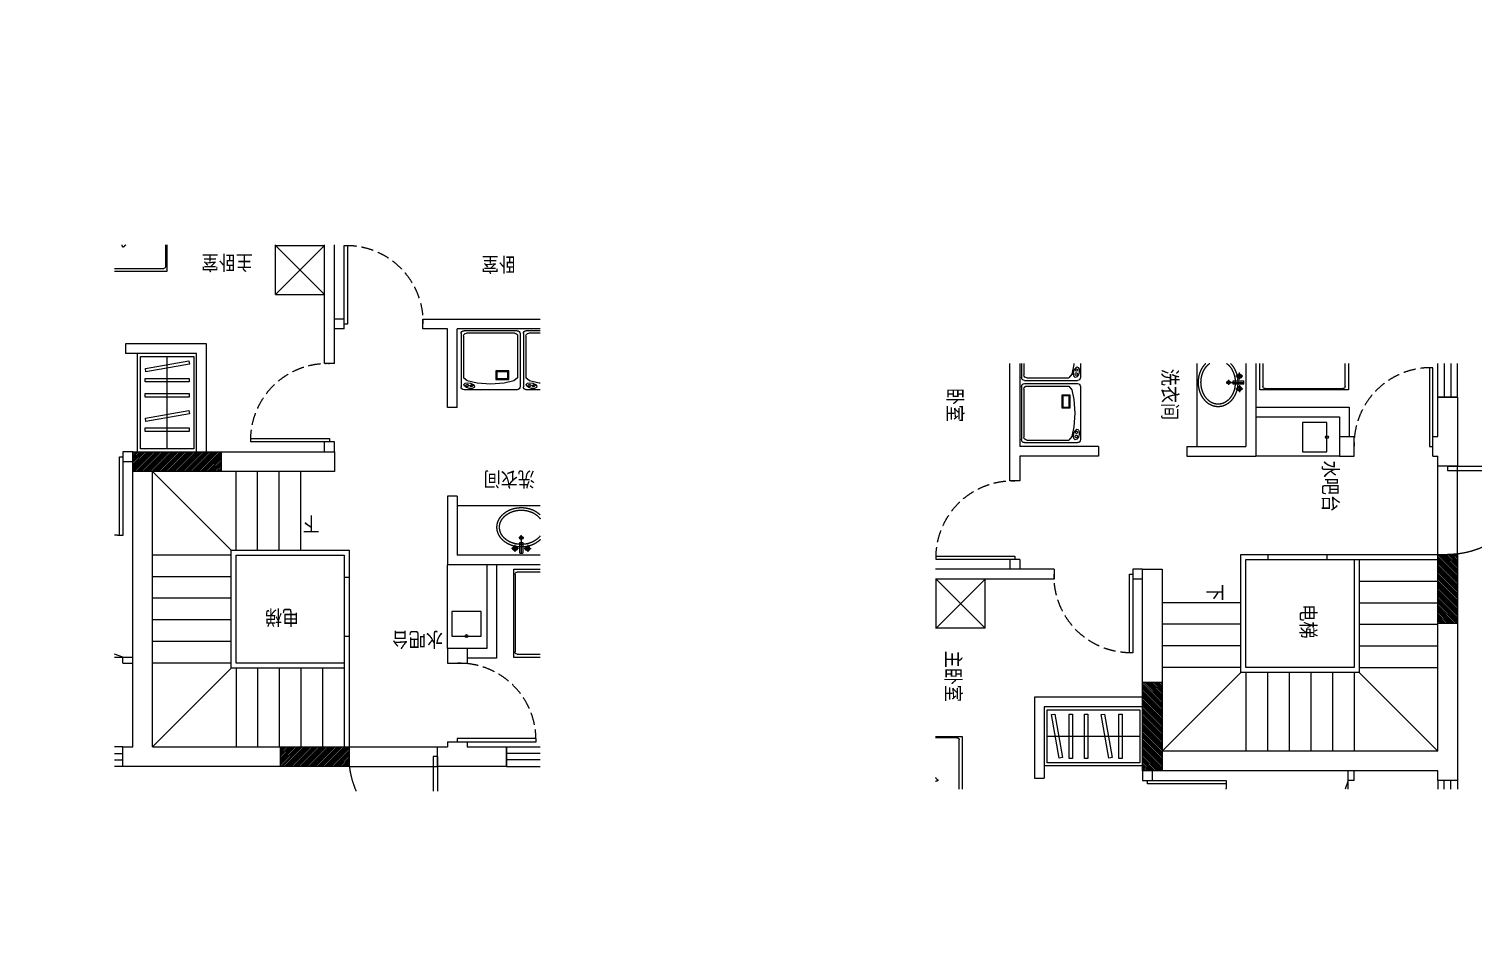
# Model space of a CAD drawing. Extents: x 468514 to 728049, y -74127 to 69080.
# Drawn here: x 713278 to 728049, y -59375 to -50131 of the extents above; entities that cross this region are included whole.
import ezdxf
from ezdxf.xclip import XClip

# ---------------------------------------------------------------- set-up
doc = ezdxf.new("R2010")
doc.units = 0
doc.header["$LTSCALE"] = 500
doc.header["$MEASUREMENT"] = 0
doc.header["$XCLIPFRAME"] = 0
doc.linetypes.add('DASH', pattern=[0.35, 0.25, -0.1])
for name, color, linetype in [('Door 门', 107, 'Continuous'), ('E 立面标注尺寸', 9, 'Continuous'), ('P-Furniture 家具', 153, 'Continuous'), ('P-Make furniture 固定制作', 154, 'Continuous'), ('P-N wall 新建隔墙', 241, 'Continuous'), ('P-O wall 原始墙体', 245, 'Continuous'), ('P-Stair 楼梯（原建筑设备）', 159, 'Continuous'), ('P-Text  平面文字', 9, 'Continuous'), ('P-Ware 洁具', 153, 'Continuous'), ('P-window 窗', 107, 'Continuous')]:
    doc.layers.add(name, color=color, linetype=linetype)
doc.styles.add('PDC DIM', font='PMingLiU-ExtB.ttf', dxfattribs={"width": 0.85})
pattern_1 = [(45, (-208763.564, 105386.938), (-8.83883476, 8.83883476), [])]

# ---------------------------------------------------------------- blocks, each defined once
blk = doc.blocks.new('$DorLib2D$00000001')
for p, q in [((0.45, 0.975), (0.5, 0.975)), ((0.45, 0), (0.45, 0.975)), ((0.5, 0), (0.5, 0.975)), ((0.5, 0), (0.45, 0))]:
    blk.add_line(p, q)
at = {"lineweight": 13}
blk.add_arc((0.475, 0), 0.975, 91.4693, 180, dxfattribs=at)
blk = doc.blocks.new('$WINLIB2D$00000001')
at = {"color": 0}
for points in [[(-0.5, 0.5), (-0.5, -0.5)], [(-0.5, 0.5), (0.5, 0.5)], [(0.5, -0.5), (0.5, 0.5)], [(0.5, 0.1667), (-0.5, 0.1667)], [(0.5, -0.1667), (-0.5, -0.1667)], [(-0.5, -0.5), (0.5, -0.5)]]:
    blk.add_lwpolyline(points, dxfattribs=at)
blk = doc.blocks.new('fffg')
blk.add_lwpolyline([(143, 670), (109, 670), (109, -130), (143, -130)], close=True)
at = {"color": 8, "linetype": 'DASH'}
blk.add_arc((123, -110), 780, 88.5421, 181.4579, dxfattribs=at)
blk = doc.blocks.new('A$C2E972971')
for p, q in [((30, 600), (570, 600)), ((0, 570), (0, 30)), ((0, 570), (0, 30)), ((600, 570), (600, 30)), ((600, 570), (600, 30)), ((30, 0), (570, 0))]:
    blk.add_line(p, q)
at = {"color": 8}
for p, q in [((25, 545), (25, 120)), ((25, 545), (25, 120)), ((55, 575), (545, 575)), ((575, 545), (575, 120)), ((575, 545), (575, 120)), ((116, 105), (116, 191)), ((116, 191), (248, 191)), ((126, 115), (126, 181)), ((126, 181), (238, 181)), ((238, 181), (238, 115)), ((248, 191), (248, 105)), ((25, 120), (62, 89)), ((62, 89), (163, 67)), ((248, 105), (116, 105)), ((238, 115), (126, 115)), ((163, 67), (300, 58)), ((300, 58), (438, 67)), ((438, 67), (538, 89)), ((478, 54), (464, 37)), ((464, 37), (468, 22)), ((468, 22), (487, 12)), ((503, 67), (478, 54)), ((485, 45), (483, 40)), ((483, 40), (485, 35)), ((491, 49), (485, 45)), ((485, 35), (491, 32)), ((487, 12), (516, 12)), ((498, 50), (491, 49)), ((491, 32), (498, 31)), ((504, 47), (498, 50)), ((498, 31), (504, 33)), ((534, 71), (503, 67)), ((508, 43), (504, 47)), ((504, 33), (508, 37)), ((508, 37), (508, 43)), ((516, 12), (545, 21)), ((528, 52), (523, 46)), ((523, 46), (523, 40)), ((523, 40), (528, 35)), ((535, 54), (528, 52)), ((528, 35), (535, 32)), ((559, 67), (534, 71)), ((543, 53), (535, 54)), ((535, 32), (543, 33)), ((538, 89), (575, 120)), ((549, 49), (543, 53)), ((543, 33), (549, 37)), ((545, 21), (566, 37)), ((551, 43), (549, 49)), ((549, 37), (551, 43)), ((571, 54), (559, 67)), ((566, 37), (571, 54))]:
    blk.add_line(p, q, dxfattribs=at)
for centre, start, end in [((30, 570), 90, 180), ((570, 570), 0, 90), ((30, 30), 180, 270), ((570, 30), 270, 0)]:
    blk.add_arc(centre, 30, start, end)
for centre, start, end in [((55, 545), 90, 180), ((545, 545), 0, 90)]:
    blk.add_arc(centre, 30, start, end, dxfattribs=at)
blk = doc.blocks.new('A$C437E590E')
at = {"color": 8, "linetype": 'ByBlock'}
for p, q in [((202, 422), (202, 501)), ((275, 313), (275, 510)), ((347, 422), (347, 501)), ((243, 462), (164, 462)), ((247, 340), (303, 340)), ((275, 368), (275, 312)), ((306, 462), (386, 462))]:
    blk.add_line(p, q, dxfattribs=at)
at = {"linetype": 'ByBlock'}
for p, q in [((257, 393), (257, 514)), ((293, 514), (257, 514)), ((293, 514), (293, 393)), ((293, 393), (257, 393))]:
    blk.add_line(p, q, dxfattribs=at)
for centre, radius in [((204, 462), 25), ((204, 462), 17.9), ((346, 462), 25), ((346, 462), 17.9)]:
    blk.add_circle(centre, radius, dxfattribs=at)
at = {"color": 8, "linetype": 'ByBlock'}
for radius in [19.5, 11.9]:
    blk.add_circle((275, 340), radius, dxfattribs=at)
at = {"linetype": 'ByBlock'}
blk.add_ellipse((275, 222), major_axis=(-275, 0), ratio=0.809091, dxfattribs=at)
at = {"color": 8, "linetype": 'ByBlock'}
blk.add_ellipse((275, 222), major_axis=(-246, 0), ratio=0.786583, dxfattribs=at)
blk = doc.blocks.new('A$C5E9C12C4')
at = {"color": 250, "linetype": 'ByBlock'}
for p, q in [((834, 1968), (834, 52)), ((2545, 1988), (858, 1988)), ((2569, 709), (2569, 1968)), ((1276, 446), (2024, 446)), ((500, 29), (500, 421)), ((2900, 29), (2900, 421)), ((304, 225), (696, 225)), ((3096, 225), (2704, 225))]:
    blk.add_line(p, q, dxfattribs=at)
at = {"linetype": 'ByBlock'}
blk.add_line((2600, 52), (800, 52), dxfattribs=at)
for points in [[(800, 0), (800, 2000), (2600, 2000), (2600, 0)], [(200, 0), (800, 0), (800, 500), (200, 500)], [(2600, 0), (3200, 0), (3200, 500), (2600, 500)]]:
    blk.add_lwpolyline(points, close=True, dxfattribs=at)
at = {"color": 250, "linetype": 'ByBlock'}
for points in [[(2328, 1583, 0.101392), (2346, 1564, -0.223768), (2352, 1554, -0.25558), (2349, 1550, -0.081563), (2335, 1545, -0.071805), (2318, 1544, 0.069985), (2301, 1543, 0.03546), (2245, 1529, 0.029432), (2181, 1505, 0.001554), (2150, 1491, -0.00152), (2119, 1477, -0.004735), (2086, 1464, 0.00382), (2046, 1447, 0.296001), (2027, 1419, -0.649774), (2007, 1411, -0.02319), (2002, 1414, 0.0288), (1999, 1417, 0.005727), (1992, 1421, -0.004358), (1983, 1427, -0.027528), (1966, 1439, -0.046214), (1957, 1448, -0.194121), (1953, 1461, 0.133719), (1950, 1480, 0.011505), (1932, 1514, 0.008882), (1907, 1557, 0.012426), (1871, 1612, -0.033612), (1859, 1632), (1837, 1677), (1820, 1712, 0.224341), (1806, 1723, -0.722772), (1805, 1730, -0.103513), (1809, 1730, 0.053465), (1816, 1730, 0.030109), (1838, 1734, -0.031436), (1859, 1738, -0.05324), (1874, 1738, 0.05518), (1888, 1738, 0.056271), (1912, 1744, 0.0108), (2033, 1785, 0.00456), (2114, 1815, 0.01125), (2147, 1828, 0.069394), (2164, 1838, -0.079756), (2179, 1847, -0.106399), (2193, 1849, -0.328642), (2197, 1847, -0.299547), (2196, 1841, 0.189917), (2191, 1834, 0.033518), (2191, 1826, 0.075627), (2191, 1822, 0.053489), (2195, 1816, 0.017838), (2208, 1799, 0.038394), (2226, 1781, -0.059529), (2237, 1769, -0.035943), (2249, 1749, -0.011245), (2280, 1681, -0.006203), (2293, 1650, 0.010783), (2301, 1633, 0.019485), (2306, 1622, 0.005062)], [(960, 429, -0.058596), (960, 94, -0.042773), (1621, 94, -0.052163), (1621, 429, -0.107964)], [(2440, 429, 0.058596), (2440, 94, 0.042773), (1779, 94, 0.052163), (1779, 429, 0.107964)]]:
    blk.add_lwpolyline(points, format="xyb", close=True, dxfattribs=at)
for centre, radius in [((500, 225), 157), ((500, 225), 76.4), ((2900, 225), 157), ((2900, 225), 76.4)]:
    blk.add_circle(centre, radius, dxfattribs=at)
for centre, radius, start, end in [((809, 773), 71, 291.0659, 56.8343), ((2192, 1893), 1712, 218.287, 237.6721), ((1004, 2397), 2202, 297.6031, 314.6948), ((2591, 773), 71, 123.1657, 248.9341), ((1476, 1291), 868, 222.3133, 256.6516), ((1798, 1612), 1187, 280.9894, 310.5056)]:
    blk.add_arc(centre, radius, start, end, dxfattribs=at)
at = {"color": 250, "linetype": 'ByBlock', "extrusion": (0, 0, -1)}
for centre, major_axis, start_param, end_param in [((858, 1968), (-24, 0), 0, 1.570796), ((2545, 1968), (24, 0), -1.570796, 0)]:
    blk.add_ellipse(centre, major_axis=major_axis, ratio=0.833333, start_param=start_param, end_param=end_param, dxfattribs=at)
at = {"color": 250, "linetype": 'ByBlock'}
for centre, major_axis, ratio, start_param, end_param in [((4045, -2712), (5858, 0), 0.833333, 1.974037, 1.980117), ((2506, 294), (1936, 0), 0.833333, 1.955096, 1.974037), ((665, 4086), (2973, 0), 0.833333, -1.186496, -1.171214), ((1809, 1830), (-34.4, 0), 0.833333, 1.970378, 3.121515), ((1855, 1829), (-12.2, 0), 0.833333, 3.958241, 6.263107), ((1818, 1796), (-66.9, 0), 0.833333, 3.865498, 3.958241), ((1900, 1857), (-43.4, 0), 0.833333, 0.723905, 0.839074), ((2117, 2058), (367, 0), 0.833333, 3.980666, 4.003573), ((1465, 1424), (-634, 0), 0.833333, 3.98614, 4.003573), ((1747, 1689), (209, 0), 0.833333, 0.734464, 0.844548), ((1847, 1764), (-74.3, 0), 0.833333, 3.691331, 3.876056), ((1892, 1787), (21.7, 0), 0.833333, -0.217207, 0.549738), ((1956, 1776), (-44, 0), 0.833333, -0.217207, 0.314514), ((1523, 1715), (16.1, 0), 0.833333, 3.048091, 3.928657), ((1512, 1716), (5.57, 0), 0.833333, 2.047199, 3.048091), ((1532, 1684), (-48.9, 0), 0.833333, -1.419924, -1.094394), ((1460, 1663), (72.5, 0), 0.833333, 0.382878, 0.787064), ((1533, 1677), (57.5, 0), 0.833333, 1.43494, 1.721669), ((-843, 890), (2407, 701), 0.471108, 0.022718, 0.08572), ((1549, 1774), (60.5, 0), 0.833333, 4.576533, 4.856018), ((1499, 2065), (-413, 0), 0.833333, 1.714425, 1.856206), ((1447, 2213), (-599, 0), 0.833333, 1.856206, 1.973901), ((-517, 6051), (5605, 0), 0.833333, -1.167692, -1.161476), ((2832, 2013), (965, 0), 0.833333, 3.456107, 3.479223), ((3093, 1932), (-1582, 0), 0.833333, 0.241571, 0.266382), ((3421, 2007), (1923, 0), 0.833333, 3.407974, 3.452952), ((1771, 1564), (-189, 0), 0.833333, 0.31136, 0.455068), ((1671, 1523), (-77.8, 0), 0.833333, 0.455068, 0.692904), ((1468, 1383), (-186, 0), 0.833333, 3.680998, 3.834497), ((2791, -912), (3019, 0), 0.833333, 1.860669, 1.903868), ((1960, 1410), (112, 0), 0.833333, 1.758186, 1.860669), ((1338, 1318), (-338, 0), 0.833333, 3.609654, 3.680998), ((1640, 1415), (-6.04, 0), 0.833333, -0.932369, 0.231794), ((1638, 1415), (-4.26, 0), 0.833333, 0.231794, 1.501884), ((1628, 1429), (-13.6, 0), 0.833333, 2.209223, 2.959949), ((1640, 1440), (-33.8, 0), 0.833333, 1.501884, 1.925887), ((1605, 1431), (37.8, 0), 0.833333, 0.25431, 0.468061), ((1569, 1438), (74, 0), 0.833333, -0.181643, -0.047623), ((1628, 1435), (14.7, 0), 0.833333, -0.047623, 0.25431), ((1632, 1458), (57.7, 0), 0.833333, -1.215705, -0.897354), ((1715, 1371), (76, 0), 0.833333, 1.967107, 2.244238), ((1996, 812), (-804, 0), 0.833333, -1.219485, -1.174486), ((3402, -2386), (4890, 0), 0.833333, 1.903868, 1.922108)]:
    blk.add_ellipse(centre, major_axis=major_axis, ratio=ratio, start_param=start_param, end_param=end_param, dxfattribs=at)
blk = doc.blocks.new('A$C63015256')
at = {"layer": 'P-O wall 原始墙体'}
h = blk.add_hatch(dxfattribs=at)
h.set_pattern_fill('ANSI31', color=256, scale=100, style=0)
h.set_pattern_definition(pattern_1)
h.paths.add_polyline_path([(6752.1, 9096.3), (6052.1, 9096.3), (6052.1, 8896.3), (6752.1, 8896.3)])
h = blk.add_hatch(dxfattribs=at)
h.set_pattern_fill('ANSI31', color=256, scale=100, style=0)
h.set_pattern_definition(pattern_1)
h.paths.add_polyline_path([(7352.1, 6096.3), (7352.1, 5896.3), (8252.1, 5896.3), (8252.1, 6096.3), (8052.1, 6096.3)])
at = {"layer": 'P-Furniture 家具', "linetype": 'ByBlock'}
for p, q in [((8352.1, 8046.3), (8252.1, 8046.3)), ((9952.1, 7986.3), (8252.1, 7986.3)), ((8352.1, 8046.3), (8352.1, 7986.3)), ((8352.1, 7986.3), (8916.4, 7782.5)), ((3652.1, 6446.3), (4952.1, 6446.3)), ((6802.1, 4296.3), (6302.1, 4296.3)), ((6302.1, 4296.3), (6802.1, 3796.3)), ((6302.1, 3796.3), (6802.1, 4296.3)), ((6802.1, 4296.3), (6802.1, 1796.3)), ((6802.1, 3796.3), (6302.1, 3796.3))]:
    blk.add_line(p, q, dxfattribs=at)
at = {"layer": 'P-Furniture 家具', "color": 8}
for p, q in [((4344.9, 7954.3), (2429.5, 7954.3)), ((4364.9, 7143.4), (4364.9, 7930.3)), ((2823.4, 7119.4), (4344.9, 7119.4))]:
    blk.add_line(p, q, dxfattribs=at)
at = {"layer": 'P-Furniture 家具'}
blk.add_line((5052.1, 7896.3), (5052.1, 7046.3), dxfattribs=at)
for points in [[(2377.1, 7988.5), (4377.1, 7988.5), (4377.1, 7088.5), (2377.1, 7088.5)], [(4708.6, 7520.3), (5008.6, 7520.3), (5008.6, 7770.3), (4708.6, 7770.3)]]:
    blk.add_lwpolyline(points, close=True, dxfattribs=at)
blk.add_circle((4858.6, 7770.3), 15, dxfattribs=at)
at = {"layer": 'P-Furniture 家具', "color": 8, "extrusion": (0, 0, -1)}
for centre, start_param, end_param in [((4344.9, 7930.3), 0, 1.5707963), ((4344.9, 7143.4), 1.5707963, 3.1415927)]:
    blk.add_ellipse(centre, major_axis=(0, 24), ratio=0.8333333, start_param=start_param, end_param=end_param, dxfattribs=at)
at = {"layer": 'P-Make furniture 固定制作', "color": 8}
blk.add_line((7902.1, 5866.3), (7902.1, 4926.3), dxfattribs=at)
at = {"layer": 'P-Make furniture 固定制作'}
blk.add_line((8202.1, 5896.3), (8202.1, 4896.3), dxfattribs=at)
at = {"layer": 'P-Make furniture 固定制作', "color": 8}
for points in [[(7632.1, 5866.3), (8172.1, 5866.3), (8172.1, 4926.3), (7632.1, 4926.3)], [(7677.1, 5688.8), (8127.1, 5688.8), (8127.1, 5653.8), (7677.1, 5653.8)], [(7674.4, 5508.9), (8117.6, 5587), (8123.7, 5552.6), (7680.5, 5474.4)], [(7677.1, 5339.4), (8127.1, 5339.4), (8127.1, 5304.4), (7677.1, 5304.4)], [(7677.1, 5184.7), (8127.1, 5184.7), (8127.1, 5149.7), (7677.1, 5149.7)], [(7674.4, 5004.8), (8117.6, 5083), (8123.7, 5048.5), (7680.5, 4970.3)]]:
    blk.add_lwpolyline(points, close=True, dxfattribs=at)
at = {"layer": 'P-N wall 新建隔墙'}
for p, q in [((4552.1, 7046.3), (4552.1, 7996.3)), ((4552.1, 7996.3), (4852.1, 7996.3)), ((4652.1, 7046.3), (4652.1, 7896.3)), ((4652.1, 7896.3), (4852.1, 7896.3)), ((2352.1, 7046.3), (4952.1, 7046.3)), ((2352.1, 6946.3), (4952.1, 6946.3)), ((4952.1, 7046.3), (5052.1, 7046.3)), ((4952.1, 6346.3), (4952.1, 6946.3)), ((5052.1, 6346.3), (5052.1, 7046.3)), ((4952.1, 6346.3), (5052.1, 6346.3)), ((8352.1, 5996.3), (8252.1, 5996.3)), ((8352.1, 5896.3), (8352.1, 5996.3)), ((6202.1, 5896.3), (6202.1, 5796.3)), ((6202.1, 5796.3), (6302.1, 5796.3)), ((6302.1, 5896.3), (6302.1, 5796.3)), ((7502.1, 5896.3), (7502.1, 4796.3)), ((7602.1, 5896.3), (7602.1, 4896.3)), ((8252.1, 5896.3), (8352.1, 5896.3)), ((4952.1, 5446.3), (5052.1, 5446.3)), ((4952.1, 5446.3), (4952.1, 4646.3)), ((5052.1, 5446.3), (5052.1, 4646.3)), ((6202.1, 4996.3), (6302.1, 4996.3)), ((6202.1, 4996.3), (6202.1, 1596.3)), ((6302.1, 4996.3), (6302.1, 1596.3)), ((7602.1, 4896.3), (8327.1, 4896.3)), ((8327.1, 4796.3), (8327.1, 4896.3)), ((7502.1, 4796.3), (8327.1, 4796.3)), ((2352.1, 4646.3), (4952.1, 4646.3)), ((5052.1, 4646.3), (5302.1, 4646.3)), ((5302.1, 4646.3), (5302.1, 4546.3)), ((6102.1, 4646.3), (6202.1, 4646.3)), ((6102.1, 4646.3), (6102.1, 4546.3)), ((5302.1, 4546.3), (2352.1, 4546.3)), ((6102.1, 4546.3), (6202.1, 4546.3))]:
    blk.add_line(p, q, dxfattribs=at)
at = {"layer": 'P-O wall 原始墙体'}
for p, q in [((4452.1, 8896.3), (4452.1, 9096.3)), ((4452.1, 9096.3), (4952.1, 9096.3)), ((4952.1, 9096.3), (5152.1, 9096.3)), ((5152.1, 9096.3), (5152.1, 8896.3)), ((6052.1, 8896.3), (6052.1, 9096.3)), ((6052.1, 9096.3), (8152.1, 9096.3)), ((6752.1, 8896.3), (6752.1, 9096.3)), ((8152.1, 9096.3), (8352.1, 9096.3)), ((8352.1, 9096.3), (8352.1, 8896.3)), ((4852.1, 8896.3), (4452.1, 8896.3)), ((4852.1, 8846.3), (4852.1, 8896.3)), ((5152.1, 8896.3), (5052.1, 8896.3)), ((5052.1, 8846.3), (5052.1, 8896.3)), ((8052.1, 8896.3), (6052.1, 8896.3)), ((8052.1, 8896.3), (8052.1, 6596.3)), ((8252.1, 8896.3), (8252.1, 6096.3)), ((8352.1, 8896.3), (8252.1, 8896.3)), ((5052.1, 8846.3), (4852.1, 8846.3)), ((5052.1, 8046.3), (4852.1, 8046.3)), ((4852.1, 7896.3), (4852.1, 8046.3)), ((5052.1, 7896.3), (5052.1, 8046.3)), ((4852.1, 7896.3), (5052.1, 7896.3)), ((8052.1, 6596.3), (8052.1, 6096.3)), ((6202.1, 5896.3), (6202.1, 6096.3)), ((6202.1, 6096.3), (8052.1, 6096.3)), ((7352.1, 5896.3), (7352.1, 6096.3)), ((8052.1, 6096.3), (8252.1, 6096.3)), ((8252.1, 6096.3), (8252.1, 5896.3)), ((8252.1, 5896.3), (6202.1, 5896.3))]:
    blk.add_line(p, q, dxfattribs=at)
at = {"layer": 'P-Stair 楼梯（原建筑设备）'}
for p, q in [((6052.1, 9096.3), (5152.1, 9096.3)), ((6052.1, 8896.3), (5152.1, 8896.3)), ((6052.1, 6896.3), (6052.1, 8896.3)), ((6102.1, 6946.3), (6102.1, 8896.3)), ((6322.1, 8096.3), (6322.1, 8896.3)), ((6542.1, 8096.3), (6542.1, 8896.3)), ((6762.1, 8096.3), (6762.1, 8896.3)), ((6982.1, 8096.3), (6982.1, 8896.3)), ((7202.1, 8096.3), (7202.1, 8896.3)), ((7252.1, 8096.3), (8052.1, 8896.3)), ((6102.1, 8096.3), (7252.1, 8096.3)), ((6102.1, 8046.3), (7202.1, 8046.3)), ((7202.1, 8046.3), (7202.1, 6946.3)), ((7252.1, 8096.3), (7252.1, 6896.3)), ((7252.1, 8046.3), (8052.1, 8046.3)), ((6102.1, 7771.3), (6052.1, 7771.3)), ((7252.1, 7826.3), (8052.1, 7826.3)), ((7252.1, 7606.3), (8052.1, 7606.3)), ((7252.1, 7386.3), (8052.1, 7386.3)), ((6102.1, 7171.3), (6052.1, 7171.3)), ((7252.1, 7166.3), (8052.1, 7166.3)), ((7202.1, 6946.3), (6102.1, 6946.3)), ((7252.1, 6946.3), (8052.1, 6946.3)), ((7252.1, 6896.3), (6052.1, 6896.3)), ((6542.1, 6896.3), (6542.1, 6096.3)), ((6762.1, 6896.3), (6762.1, 6096.3)), ((6982.1, 6896.3), (6982.1, 6096.3)), ((7202.1, 6896.3), (7202.1, 6096.3)), ((7252.1, 6896.3), (8052.1, 6096.3))]:
    blk.add_line(p, q, dxfattribs=at)
blk.add_lwpolyline([(6542.1, 6521.3, 0, 0, 0), (7627.1, 6521.3, 0, 0, 0), (7627.1, 8471.3, 0, 0, 0), (6402.1, 8471.3, 80, 0, 0), (6102.1, 8471.3, 0, 0, 0)], format="xyseb", dxfattribs=at)
at = {"layer": 'Door 门', "extrusion": (0, 0, -1), "xscale": 900, "yscale": 900, "zscale": -900}
blk.add_blockref('$DorLib2D$00000001', (-5602.1, 8996.3), dxfattribs=at)
at = {"layer": 'Door 门', "rotation": 90.00000000000001}
blk.add_blockref('fffg', (4822, 8703.2), dxfattribs=at)
at = {"layer": 'Door 门', "xscale": -1}
blk.add_blockref('fffg', (8495.2, 6076.4), dxfattribs=at)
for p, rotation in [((6382.2, 5653.2), 270), ((5959, 4466.2), 180)]:
    blk.add_blockref('fffg', p, dxfattribs=dict(at, rotation=rotation))
at = {"layer": 'P-Furniture 家具', "xscale": -1, "rotation": 180}
for p in [(3680.7, 5264.5), (4313.9, 5264.5)]:
    blk.add_blockref('A$C2E972971', p, dxfattribs=at)
at = {"layer": 'P-Furniture 家具', "linetype": 'ByBlock', "rotation": 90.00000000000001}
blk.add_blockref('A$C5E9C12C4', (9904, 1462.6), dxfattribs=at)
at = {"layer": 'P-Ware 洁具', "color": 1, "linetype": 'ByBlock', "xscale": 0.9, "yscale": 0.9, "zscale": 0.9}
blk.add_blockref('A$C437E590E', (4054.3, 6464), dxfattribs=at)
at = {"layer": 'P-window 窗', "extrusion": (0, 0, -1), "xscale": 1500, "yscale": 200, "zscale": -1500}
blk.add_blockref('$WINLIB2D$00000001', (-3702.1, 8996.3), dxfattribs=at)
at = {"layer": 'P-window 窗', "xscale": 900, "yscale": 200, "zscale": -900}
blk.add_blockref('$WINLIB2D$00000001', (8802.1, 8996.3), dxfattribs=at)
at = {"layer": 'P-Text  平面文字', "insert": (5097.1, 7881.5), "char_height": 150, "attachment_point": 1, "style": 'PDC DIM'}
blk.add_mtext_dynamic_manual_height_columns('水吧台', width=893.426, gutter_width=1750, heights=[0], dxfattribs=at)
at = {"layer": 'P-Text  平面文字', "char_height": 150, "width": 893.426, "attachment_point": 1, "style": 'PDC DIM'}
for s, insert in [('电梯', (6559, 7654.8)), ('下', (6351.2, 6709.4)), ('洗衣间', (4162.8, 6249.7)), ('卧室', (4357, 4064.9)), ('主卧室', (7030.3, 4047))]:
    blk.add_mtext(s, dxfattribs=dict(at, insert=insert))

msp = doc.modelspace()

# ---------------------------------------------------------------- block references
at = {"layer": 'E 立面标注尺寸'}
ref = msp.add_blockref('A$C63015256', (722584.3, -48534.7), dxfattribs=dict(at, rotation=180))
XClip(ref).set_block_clipping_path([(4109.0096612782, 3791.060371482), (8437.5096612782, 9346.060371482)])
ref = msp.add_blockref('A$C63015256', (718703.3, -49423.2), dxfattribs=dict(at, rotation=270))
XClip(ref).set_block_clipping_path([(4109.0096612782, 3791.060371482), (8437.5096612782, 9346.060371482)])

doc.saveas('drawing.dxf')
